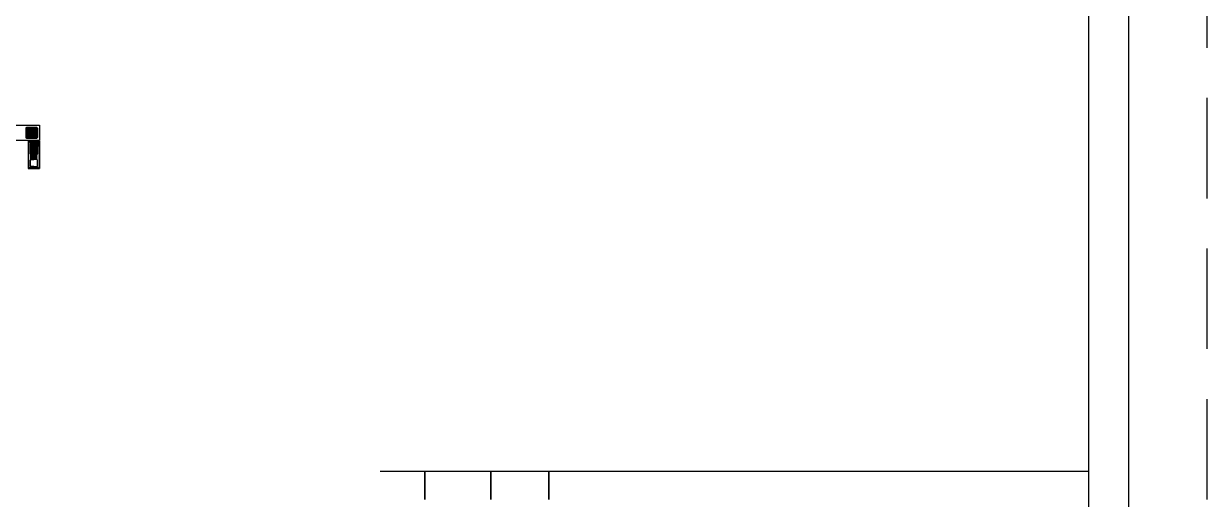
# Model space of a CAD drawing. Extents: x -1.9 to 86, y -1.6 to 60.9.
# Drawn here: x 56.62 to 86.05, y 17.2 to 29.05 of the extents above; entities that cross this region are included whole.
import ezdxf

# ---------------------------------------------------------------- set-up
doc = ezdxf.new("R2010")
doc.units = 0
doc.header["$MEASUREMENT"] = 0
doc.linetypes.add('ESTILO_TQS_0001', pattern=[0.45, 0.3, -0.15])
doc.linetypes.add('HIDDEN', pattern=[0.375, 0.25, -0.125])
doc.layers.get('0').update_dxf_attribs({"linetype": 'CONTINUOUS'})
doc.layers.get('Defpoints').update_dxf_attribs({"linetype": 'CONTINUOUS'})
for name, color, linetype in [('ARQ_FOLHA', 7, 'CONTINUOUS'), ('PENA_01', 1, 'CONTINUOUS'), ('PENA_02', 2, 'CONTINUOUS'), ('PENA_03', 3, 'CONTINUOUS'), ('PENA_11', 252, 'CONTINUOUS'), ('PENA_21', 100, 'CONTINUOUS'), ('PSG-NV2-FLH-SELO', 1, 'CONTINUOUS')]:
    doc.layers.add(name, color=color, linetype=linetype)

# ---------------------------------------------------------------- blocks, each defined once
blk = doc.blocks.new('FOLHA A1 - 841 X 594')
at = {"layer": 'ARQ_FOLHA', "color": 1}
for points in [[(-841, 0), (0, 0), (0, 594), (-841, 594)], [(-816, 10), (-10, 10), (-10, 584), (-816, 584)]]:
    blk.add_lwpolyline(points, close=True, dxfattribs=at)
at = {"layer": 'Defpoints', "color": 8, "linetype": 'HIDDEN', "ltscale": 100}
blk.add_lwpolyline([(-860.5, 609.5), (-860.5, -15.5), (19.5, -15.5), (19.5, 609.5)], close=True, dxfattribs=at)
blk = doc.blocks.new('*U24')
blk.add_blockref('FOLHA A1 - 841 X 594', (0, 0))

msp = doc.modelspace()

# ---------------------------------------------------------------- linework, layer by layer
at = {"layer": 'PENA_01', "linetype": 'Continuous'}
for p, q in [((56.94911, 26.198647), (56.68911, 26.458647)), ((56.68911, 26.198647), (56.94911, 26.458647))]:
    msp.add_line(p, q, dxfattribs=at)
for points in [[(56.95911, 25.808647), (56.95911, 26.048647), (56.93911, 26.068647), (56.79911, 26.068647), (56.77911, 26.048647), (56.77911, 25.808647), (56.79911, 25.788647), (56.93911, 25.788647), (56.95911, 25.808647)], [(56.95911, 25.508647), (56.95911, 25.648647), (56.93911, 25.668647), (56.79911, 25.668647), (56.77911, 25.648647), (56.77911, 25.508647), (56.79911, 25.488647), (56.93911, 25.488647), (56.95911, 25.508647)]]:
    msp.add_lwpolyline(points, dxfattribs=at)
at = {"layer": 'PENA_02', "linetype": 'Continuous'}
for points in [[(56.22911, 26.518647), (57.00911, 26.518647), (57.00911, 26.138647), (56.22911, 26.138647), (56.22911, 26.518647)], [(57.00911, 25.438647), (57.00911, 26.118647), (56.72911, 26.118647), (56.72911, 25.438647), (57.00911, 25.438647)]]:
    msp.add_lwpolyline(points, dxfattribs=at)
at = {"layer": 'PENA_02', "linetype": 'ESTILO_TQS_0001'}
msp.add_lwpolyline([(56.67911, 26.448647), (56.69911, 26.468647), (56.93911, 26.468647), (56.95911, 26.448647), (56.95911, 26.208647), (56.93911, 26.188647), (56.69911, 26.188647), (56.67911, 26.208647), (56.67911, 26.448647)], dxfattribs=at)
at = {"layer": 'PENA_03', "linetype": 'Continuous'}
for points in [[(56.95911, 26.208647), (56.93911, 26.188647), (56.69911, 26.188647), (56.67911, 26.208647), (56.67911, 26.448647), (56.69911, 26.468647), (56.93911, 26.468647), (56.95911, 26.448647), (56.95911, 26.208647)], [(56.79911, 25.788647), (56.77911, 25.808647), (56.77911, 26.048647), (56.79911, 26.068647), (56.93911, 26.068647), (56.95911, 26.048647), (56.95911, 25.808647), (56.93911, 25.788647), (56.79911, 25.788647)]]:
    msp.add_lwpolyline(points, dxfattribs=at)
for centre in [(56.81911, 26.328647), (56.86911, 25.928647)]:
    msp.add_circle(centre, 0.04, dxfattribs=at)
for points in [[(56.85911, 26.328647), (56.79911, 26.363288), (56.781522, 26.342328)], [(56.85911, 26.328647), (56.781522, 26.342328), (56.781522, 26.314966)], [(56.85911, 26.328647), (56.781522, 26.314966), (56.79911, 26.294006)], [(56.85911, 26.328647), (56.826056, 26.368039), (56.79911, 26.363288)], [(56.85911, 26.328647), (56.79911, 26.294006), (56.826056, 26.289255)], [(56.85911, 26.328647), (56.849752, 26.354358), (56.826056, 26.368039)], [(56.85911, 26.328647), (56.826056, 26.289255), (56.849752, 26.302935)], [(56.85911, 26.328647), (56.849752, 26.302935), (56.85911, 26.328647)], [(56.90911, 25.928647), (56.84911, 25.963288), (56.831522, 25.942328)], [(56.90911, 25.928647), (56.831522, 25.942328), (56.831522, 25.914966)], [(56.90911, 25.928647), (56.831522, 25.914966), (56.84911, 25.894006)], [(56.90911, 25.928647), (56.876056, 25.968039), (56.84911, 25.963288)], [(56.90911, 25.928647), (56.84911, 25.894006), (56.876056, 25.889255)], [(56.90911, 25.928647), (56.899752, 25.954358), (56.876056, 25.968039)], [(56.90911, 25.928647), (56.876056, 25.889255), (56.899752, 25.902935)], [(56.90911, 25.928647), (56.899752, 25.902935), (56.90911, 25.928647)]]:
    msp.add_solid(points, dxfattribs=at)
at = {"layer": 'PENA_11', "linetype": 'Continuous'}
for points in [[(56.95911, 26.208647), (56.67911, 26.448647), (56.69911, 26.468647)], [(56.95911, 26.208647), (56.67911, 26.208647), (56.67911, 26.448647)], [(56.95911, 26.208647), (56.69911, 26.188647), (56.67911, 26.208647)], [(56.95911, 26.208647), (56.69911, 26.468647), (56.93911, 26.468647)], [(56.95911, 26.208647), (56.93911, 26.188647), (56.69911, 26.188647)], [(56.95911, 26.208647), (56.93911, 26.468647), (56.95911, 26.448647)], [(56.95911, 26.208647), (56.95911, 26.448647), (56.95911, 26.208647)], [(56.79911, 25.788647), (56.77911, 26.048647), (56.79911, 26.068647)], [(56.79911, 25.788647), (56.77911, 25.808647), (56.77911, 26.048647)], [(56.79911, 25.788647), (56.79911, 26.068647), (56.93911, 26.068647)], [(56.79911, 25.788647), (56.93911, 26.068647), (56.95911, 26.048647)], [(56.79911, 25.788647), (56.95911, 26.048647), (56.95911, 25.808647)], [(56.79911, 25.788647), (56.95911, 25.808647), (56.93911, 25.788647)], [(56.79911, 25.788647), (56.93911, 25.788647), (56.79911, 25.788647)]]:
    msp.add_solid(points, dxfattribs=at)
at = {"layer": 'PENA_21', "linetype": 'Continuous'}
for points in [[(56.86911, 25.438647), (56.86911, 25.488647), (56.79911, 25.488647), (56.77911, 25.508647), (56.77911, 25.648647), (56.79911, 25.668647), (56.86911, 25.668647), (56.86911, 25.788647), (56.79911, 25.788647), (56.77911, 25.808647), (56.77911, 26.048647), (56.79911, 26.068647), (56.86911, 26.068647), (56.86911, 26.118647), (56.72911, 26.118647), (56.72911, 25.438647), (56.86911, 25.438647)], [(56.86911, 25.438647), (56.86911, 25.488647), (56.93911, 25.488647), (56.95911, 25.508647), (56.95911, 25.648647), (56.93911, 25.668647), (56.86911, 25.668647), (56.86911, 25.788647), (56.93911, 25.788647), (56.95911, 25.808647), (56.95911, 26.048647), (56.93911, 26.068647), (56.86911, 26.068647), (56.86911, 26.118647), (57.00911, 26.118647), (57.00911, 25.438647), (56.86911, 25.438647)]]:
    msp.add_lwpolyline(points, dxfattribs=at)
for points in [[(56.86911, 26.118647), (56.72911, 26.118647), (56.79911, 26.068647)], [(56.79911, 26.068647), (56.72911, 26.118647), (56.77911, 26.048647)], [(56.72911, 26.118647), (56.77911, 25.508647), (56.77911, 26.048647)], [(56.72911, 25.438647), (56.77911, 25.508647), (56.72911, 26.118647)], [(56.77911, 26.048647), (56.77911, 25.508647), (56.77911, 25.648647)], [(56.77911, 26.048647), (56.77911, 25.808647), (56.77911, 25.648647)], [(56.86911, 26.068647), (56.86911, 26.118647), (56.79911, 26.068647)], [(56.93911, 26.068647), (56.86911, 26.068647), (57.00911, 26.118647)], [(56.86911, 26.068647), (56.86911, 26.118647), (57.00911, 26.118647)], [(56.95911, 26.048647), (56.93911, 26.068647), (57.00911, 26.118647)], [(56.95911, 25.808647), (57.00911, 26.118647), (56.95911, 25.648647)], [(56.95911, 25.648647), (57.00911, 26.118647), (56.95911, 25.508647)], [(57.00911, 26.118647), (57.00911, 25.438647), (56.95911, 25.508647)], [(56.95911, 25.808647), (56.95911, 26.048647), (57.00911, 26.118647)], [(56.79911, 25.668647), (56.77911, 25.808647), (56.77911, 25.648647)], [(56.79911, 25.668647), (56.79911, 25.788647), (56.77911, 25.808647)], [(56.86911, 25.668647), (56.79911, 25.788647), (56.79911, 25.668647)], [(56.86911, 25.668647), (56.86911, 25.788647), (56.79911, 25.788647)], [(56.86911, 25.668647), (56.93911, 25.788647), (56.93911, 25.668647)], [(56.86911, 25.668647), (56.86911, 25.788647), (56.93911, 25.788647)], [(56.93911, 25.788647), (56.95911, 25.808647), (56.93911, 25.668647)], [(56.93911, 25.668647), (56.95911, 25.808647), (56.95911, 25.648647)], [(56.79911, 25.488647), (56.77911, 25.508647), (56.72911, 25.438647)], [(56.79911, 25.488647), (56.72911, 25.438647), (56.86911, 25.438647)], [(56.79911, 25.488647), (56.86911, 25.438647), (56.86911, 25.488647)], [(57.00911, 25.438647), (56.86911, 25.438647), (56.93911, 25.488647)], [(56.93911, 25.488647), (56.86911, 25.438647), (56.86911, 25.488647)], [(56.95911, 25.508647), (57.00911, 25.438647), (56.93911, 25.488647)]]:
    msp.add_solid(points, dxfattribs=at)
at = {"layer": 'PSG-NV2-FLH-SELO', "color": 251}
for p, q in [((65.485473, 17.90142), (68.23698, 17.90142)), ((66.591791, 17.90142), (66.591791, 17.20214)), ((66.591791, 17.20214), (66.591791, 17.90142)), ((66.591791, 17.90142), (66.591791, 17.20214)), ((66.591791, 17.20214), (66.591791, 17.90142)), ((66.591791, 17.90142), (66.591791, 17.20214)), ((68.23698, 17.90142), (68.23698, 17.20214)), ((68.23698, 17.20214), (68.23698, 17.90142)), ((68.23698, 17.90142), (68.23698, 17.20214)), ((68.23698, 17.20214), (68.23698, 17.90142)), ((68.23698, 17.90142), (68.23698, 17.20214)), ((68.23698, 17.90142), (83.1, 17.90142)), ((69.680859, 17.90142), (69.680859, 17.20214)), ((69.680859, 17.20214), (69.680859, 17.90142)), ((69.680859, 17.90142), (69.680859, 17.20214)), ((69.680859, 17.20214), (69.680859, 17.90142)), ((69.680859, 17.90142), (69.680859, 17.20214))]:
    msp.add_line(p, q, dxfattribs=at)

# ---------------------------------------------------------------- block references
at = {"xscale": 0.09999999999999938, "yscale": 0.09999999999999938, "zscale": 0.09999999999999938}
msp.add_blockref('*U24', (84.1, -0.002501), dxfattribs=at)

doc.saveas('drawing.dxf')
